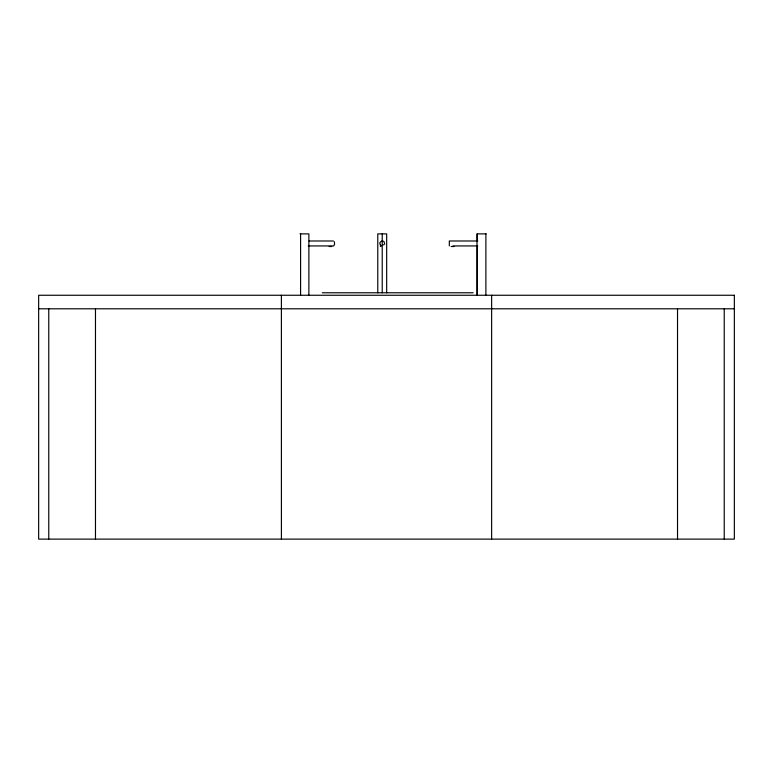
<?xml version="1.0" encoding="UTF-8"?>
<svg xmlns="http://www.w3.org/2000/svg" width="773" height="773" viewBox="0 0 773 773"><rect width="100%" height="100%" fill="white"/><g stroke="black" fill="none" stroke-linecap="round" stroke-linejoin="round"><path stroke-width="1.16" d="M381.562 240.992L379.756 242.799L380.413 245.263L381.562 245.93M299.992 233.881L308.881 233.881L308.881 295.257M486.198 233.881L476.989 233.881L476.989 295.257M309.113 240.992L333.376 240.992M477.772 240.992L449.316 240.992L449.316 245.93M383.079 244.799L383.93 244.799M308.292 245.93L333.714 245.93L334.612 244.123L334.284 241.649M452.872 245.93L477.772 245.93M329.143 246.51L331.704 246.51M451.181 246.51L454.031 246.51M322.283 292.774L473.134 292.774M38.65 308.804L734.35 308.804M382.886 240.992L384.036 241.649L384.693 244.123M724.233 308.804L724.233 539.119M677.525 308.804L677.525 539.119M491.638 295.257L491.628 539.119M485.888 233.881L485.888 295.257M477.299 233.881L477.299 241.108M477.299 245.92L477.299 295.257M386.674 292.851L386.674 233.881L377.775 233.881L377.775 292.851M382.22 233.881L382.22 292.851M380.519 244.799L380.519 246.51M300.591 233.881L300.591 295.257M281.391 295.257L281.411 539.119M95.475 308.804L95.475 539.119M48.767 308.804L48.767 539.119M734.35 295.257L38.65 295.257L38.65 539.119L734.35 539.119L734.35 295.257"/></g></svg>
